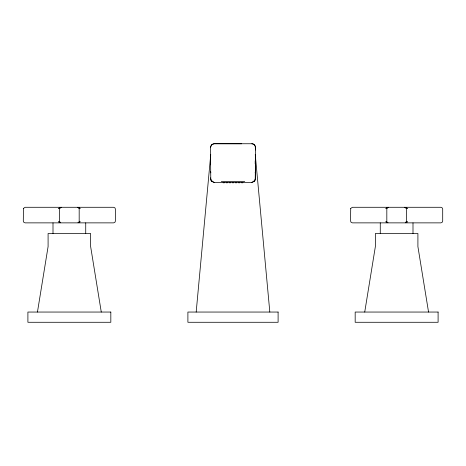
<?xml version="1.0" encoding="UTF-8"?>
<svg xmlns="http://www.w3.org/2000/svg" width="466" height="466" viewBox="0 0 466 466"><rect width="100%" height="100%" fill="white"/><g stroke="black" fill="none" stroke-linecap="round" stroke-linejoin="round"><path stroke-width="0.7" d="M251.832 182.369L254.419 181.291L255.508 178.204L255.222 179.911L254.43 181.286L251.832 182.369L214.162 182.375L211.576 181.262L210.778 179.911L210.498 147.541L211.581 144.81L214.144 143.72L241.673 143.761M255.502 159.413L255.222 179.439M255.199 163.863L255.211 160.782M196.18 312.051L210.749 154.555M37.455 312.051L48.091 246.596L48.091 233.507L90.637 233.507L90.637 246.596L101.273 312.051M364.727 312.051L375.363 246.596L375.363 233.507L417.909 233.507L417.909 246.596L428.545 312.051M255.222 179.911L255.508 178.204M210.498 147.722C210.451 145.631 212.071 143.738 214.214 143.738L251.879 143.749C253.964 143.808 255.543 145.637 255.502 147.687L255.502 178.501M255.502 171.482L255.217 172.892L255.502 171.645M79.039 221.734L78.183 222.731M386.961 208.419L387.817 207.422M60.085 207.824L59.683 208.419L60.539 207.422M405.915 222.334L406.317 221.734L405.461 222.731M59.543 208.069L60.679 207.422M78.043 222.731L79.179 222.09M386.821 208.069L387.957 207.422M405.321 222.731L406.457 222.09M253.626 181.204L254.442 180.657M59.543 207.824L58.547 208.419L61.384 207.283M79.179 222.334L80.175 221.734L78.62 222.527M386.821 207.824L385.825 208.419L388.661 207.283M406.457 222.334L407.453 221.734L405.892 222.527M255.251 154.555L269.82 312.051M221.257 181.391L244.743 181.391M223.074 182.783L224.519 182.783M226.144 182.783L227.589 182.783M229.208 182.783L230.653 182.783M232.278 182.783L233.722 182.783M235.347 182.783L236.792 182.783M238.411 182.783L239.856 182.783M241.481 182.783L242.926 182.783M251.821 143.778L253.236 143.988L254.43 144.81L255.24 146.248L255.502 150.005M214.162 182.375L211.581 181.291L210.492 178.204L210.498 178.501M404.616 207.283L407.453 208.419L406.457 207.824M77.339 207.283L80.175 208.419L79.179 207.824M405.321 207.422L406.457 208.069M386.821 222.334L385.825 221.734L387.957 222.731M78.043 207.422L79.179 208.069M59.543 222.334L58.547 221.734L60.679 222.731M405.461 207.422L406.317 208.419L405.915 207.824M386.821 222.09L387.817 222.731M78.183 207.422L79.039 208.419M59.543 222.09L60.539 222.731M211.558 180.657L212.374 181.204M387.38 222.527L386.961 221.734M60.108 222.527L59.683 221.734L60.085 222.334M210.498 171.645L210.783 172.834L210.498 171.482M210.498 177.93L210.778 179.439M210.492 178.204L210.778 179.911M210.498 159.413L210.504 164.312M412.998 222.87L412.998 233.507M406.457 209.123L406.457 221.03M386.821 209.123L386.821 221.03M380.273 222.87L380.273 233.507M85.727 222.87L85.727 233.507M79.179 209.123L79.179 221.03M59.543 209.123L59.543 221.03M53.002 222.87L53.002 233.507M23.44 208.419L23.3 221.03L23.842 222.334L25.141 222.87L113.588 222.87L114.886 222.334L115.428 221.03L115.428 209.123L114.886 207.824L113.588 207.283L25.141 207.283L23.44 208.419M350.712 208.419L350.572 221.03L351.114 222.334L352.413 222.87L440.859 222.87L442.158 222.334L442.7 221.03L442.7 209.123L442.158 207.824L440.859 207.283L352.413 207.283L350.712 208.419M110.826 312.051L27.902 312.051L27.902 322.28L110.826 322.28L110.826 312.051M278.103 312.051L187.897 312.051L187.897 322.28L278.103 322.28L278.103 312.051M438.098 312.051L355.174 312.051L355.174 322.28L438.098 322.28L438.098 312.051"/></g></svg>
